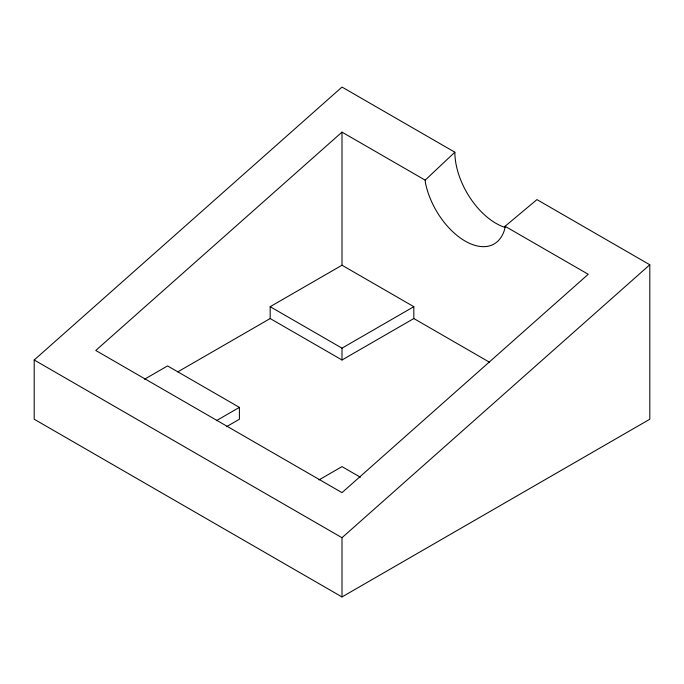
<?xml version="1.0" encoding="UTF-8"?>
<svg xmlns="http://www.w3.org/2000/svg" width="684" height="684" viewBox="0 0 684 684"><rect width="100%" height="100%" fill="white"/><g stroke="black" fill="none" stroke-linecap="round" stroke-linejoin="round"><path stroke-width="1.03" d="M454.86 152.216L342 87.056L34.2 359.998L34.2 419.232L342 596.944L649.8 419.232L649.8 264.768L536.94 199.608L505.074 226.276L504.758 228.832A58.037 33.507 60 0 1 465.12 241.067A58.037 33.507 60 0 1 425.482 183.064L425.166 180.14L454.86 152.216A58.037 33.507 60 0 0 505.587 227.55M425.166 180.14L342 132.123L95.76 350.473L342 492.642L588.24 274.284L505.074 226.276M342 596.944L342 537.709L649.8 264.768M144.563 379.21L167.58 365.923L239.4 407.39L239.4 419.232L226.507 426.679M177.746 371.899L270.18 318.539L270.18 306.688L342 265.221L413.82 306.688L413.82 318.539L489.616 362.298M216.383 420.677L239.4 407.39M270.18 306.688L342 348.156L413.82 306.688M270.18 318.539L342 359.998L413.82 318.539M318.983 479.911L342 466.625L360.417 477.252M34.2 359.998L342 537.709M342 132.123L342 265.221M342 348.156L342 359.998"/></g></svg>
